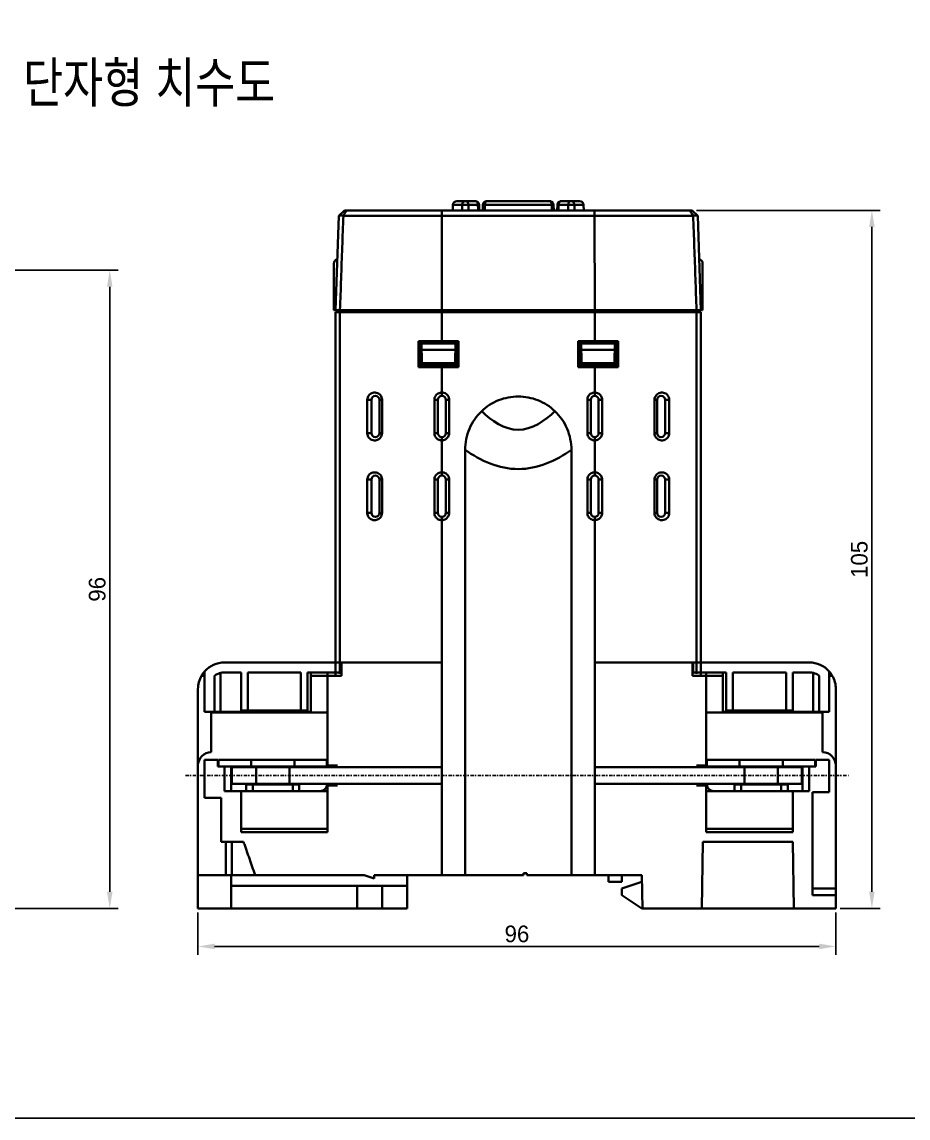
# Model space of a CAD drawing. Header units: millimetres. Extents: x 77 to 917, y 105 to 1108.
# Drawn here: x 614.9 to 748.2, y 428.2 to 593.1 of the extents above; entities that cross this region are included whole.
import ezdxf

# ---------------------------------------------------------------- set-up
doc = ezdxf.new("R2010")
doc.units = ezdxf.units.MM
doc.linetypes.add('CENTER', pattern=[2, 1.25, -0.25, 0.25, -0.25])
doc.linetypes.add('DASHDOT', pattern=[1, 0.5, -0.25, 0, -0.25])
for name, color, linetype in [('1', 1, 'CENTER'), ('3', 3, 'Continuous'), ('4', 133, 'Continuous'), ('55', 5, 'Continuous')]:
    doc.layers.add(name, color=color, linetype=linetype)
doc.styles.add('SS', font='batang.ttc', dxfattribs={"width": 0.8})
doc.styles.get("Standard").update_dxf_attribs({"font": 'BareunDotumPro1.ttf'})
doc.dimstyles.new('ISO-25', dxfattribs={"dimtxt": 2.5, "dimasz": 2.5, "dimexe": 1.25, "dimexo": 0.625, "dimtad": 1, "dimtxsty": 'Standard', "dimcen": 2.5, "dimadec": 0, "dimazin": 0, "dimtfac": 1, "dimtmove": 0, "dimatfit": 3, "dimfxl": 0, "dimarcsym": 0})

# ---------------------------------------------------------------- blocks, each defined once
blk = doc.blocks.new('*D12')
at = {"color": 0, "lineweight": -2}
for p, q in [((606.11, 555.72), (629.33, 555.72)), ((628.08, 462.22), (628.08, 553.22)), ((606.11, 459.72), (629.33, 459.72))]:
    blk.add_line(p, q, dxfattribs=at)
at = {"color": 0}
for points in [[(628.5, 553.22), (627.66, 553.22), (628.08, 555.72)], [(627.66, 462.22), (628.5, 462.22), (628.08, 459.72)]]:
    blk.add_solid(points, dxfattribs=at)
at = {"layer": 'Defpoints', "color": 0}
for p in [(605.48, 555.72), (628.08, 555.72), (605.48, 459.72)]:
    blk.add_point(p, dxfattribs=at)
at = {"color": 0, "insert": (626.2, 507.72), "char_height": 2.5, "attachment_point": 5, "rotation": 90}
blk.add_mtext('96', dxfattribs=at)
blk = doc.blocks.new('*D13')
at = {"color": 0, "lineweight": -2}
for p, q in [((641.36, 459.09), (641.36, 452.76)), ((737.36, 459.09), (737.36, 452.76)), ((643.86, 454.01), (734.86, 454.01))]:
    blk.add_line(p, q, dxfattribs=at)
at = {"color": 0}
for points in [[(643.86, 454.42), (643.86, 453.59), (641.36, 454.01)], [(734.86, 453.59), (734.86, 454.42), (737.36, 454.01)]]:
    blk.add_solid(points, dxfattribs=at)
at = {"layer": 'Defpoints', "color": 0}
for p in [(641.36, 459.72), (737.36, 459.72), (737.36, 454.01)]:
    blk.add_point(p, dxfattribs=at)
at = {"color": 0, "insert": (689.36, 455.88), "char_height": 2.5, "attachment_point": 5}
blk.add_mtext('96', dxfattribs=at)
blk = doc.blocks.new('*D14')
at = {"color": 0, "lineweight": -2}
for p, q in [((716.36, 564.72), (744.03, 564.72)), ((742.78, 462.22), (742.78, 562.22)), ((737.98, 459.72), (744.03, 459.72))]:
    blk.add_line(p, q, dxfattribs=at)
at = {"color": 0}
for points in [[(743.19, 562.22), (742.36, 562.22), (742.78, 564.72)], [(742.36, 462.22), (743.19, 462.22), (742.78, 459.72)]]:
    blk.add_solid(points, dxfattribs=at)
at = {"layer": 'Defpoints', "color": 0}
for p in [(715.73, 564.72), (742.78, 564.72), (737.36, 459.72)]:
    blk.add_point(p, dxfattribs=at)
at = {"color": 0, "insert": (740.9, 512.22), "char_height": 2.5, "attachment_point": 5, "rotation": 90}
blk.add_mtext('105', dxfattribs=at)

msp = doc.modelspace()

# ---------------------------------------------------------------- linework, layer by layer
at = {"color": 0, "linetype": 'ByBlock', "lineweight": 35}
for p, q in [((679.711, 564.717), (679.732, 565.532)), ((681.113, 565.532), (679.732, 565.532)), ((683.066, 566.117), (680.332, 566.117)), ((683.49, 565.532), (682.052, 565.532)), ((683.666, 565.536), (683.692, 564.717)), ((684.208, 564.717), (684.243, 565.542)), ((694.581, 565.532), (684.536, 565.532)), ((694.275, 566.117), (684.843, 566.117)), ((694.874, 565.542), (694.909, 564.717)), ((695.425, 564.717), (695.452, 565.536)), ((697.065, 565.532), (695.627, 565.532)), ((698.786, 566.117), (696.051, 566.117)), ((699.386, 565.532), (698.005, 565.532)), ((699.407, 564.717), (699.386, 565.532)), ((662.555, 563.917), (662.059, 549.717)), ((662.555, 563.917), (663.383, 564.717)), ((663.233, 563.924), (662.555, 563.924)), ((715.885, 563.917), (663.233, 563.917)), ((715.735, 564.717), (663.383, 564.717)), ((678.059, 549.717), (678.064, 563.917)), ((678.064, 564.717), (678.064, 563.917)), ((701.053, 564.717), (701.053, 563.917)), ((701.059, 549.717), (701.053, 563.917)), ((716.563, 563.917), (715.735, 564.717)), ((716.563, 563.924), (715.885, 563.924)), ((716.563, 563.917), (717.059, 549.717)), ((661.809, 549.717), (661.809, 556.717)), ((717.309, 549.717), (717.309, 556.717)), ((661.809, 549.717), (717.309, 549.717)), ((662.059, 549.417), (717.059, 549.417)), ((662.059, 494.717), (662.059, 549.417)), ((662.559, 549.717), (662.559, 549.417)), ((662.73, 494.985), (662.73, 549.417)), ((678.059, 549.417), (678.059, 545.067)), ((678.064, 549.717), (678.064, 549.417)), ((701.053, 549.717), (701.053, 549.417)), ((701.059, 549.417), (701.059, 544.767)), ((716.387, 494.985), (716.387, 549.417)), ((716.559, 549.717), (716.559, 549.417)), ((717.059, 494.717), (717.059, 549.417)), ((674.531, 545.067), (674.531, 541.117)), ((678.059, 545.067), (674.531, 545.067)), ((680.259, 544.767), (674.832, 544.767)), ((674.859, 544.767), (674.859, 541.417)), ((675.059, 541.717), (675.006, 544.77)), ((675.006, 544.717), (680.111, 544.717)), ((678.059, 545.067), (678.065, 544.767)), ((680.559, 545.067), (678.059, 545.067)), ((680.059, 541.717), (680.112, 544.769)), ((680.259, 544.767), (680.559, 545.067)), ((680.259, 541.417), (680.259, 544.767)), ((680.559, 541.117), (680.559, 545.067)), ((698.859, 544.767), (698.559, 545.067)), ((698.559, 545.067), (698.559, 541.117)), ((701.059, 545.067), (698.559, 545.067)), ((704.286, 544.767), (698.859, 544.767)), ((698.859, 544.767), (698.859, 541.417)), ((699.059, 541.717), (699.006, 544.769)), ((699.006, 544.717), (704.111, 544.717)), ((704.587, 545.067), (701.059, 545.067)), ((704.059, 541.717), (704.112, 544.77)), ((704.259, 541.417), (704.259, 544.767)), ((704.587, 541.117), (704.587, 545.067)), ((680.094, 543.717), (675.024, 543.717)), ((704.094, 543.717), (699.024, 543.717)), ((674.531, 541.117), (678.059, 541.117)), ((674.832, 541.417), (680.259, 541.417)), ((680.059, 541.717), (675.059, 541.717)), ((678.059, 536.817), (678.059, 541.417)), ((678.059, 541.117), (680.559, 541.117)), ((680.259, 541.417), (680.559, 541.117)), ((698.859, 541.417), (698.559, 541.117)), ((698.559, 541.117), (701.059, 541.117)), ((698.859, 541.417), (704.286, 541.417)), ((704.059, 541.717), (699.059, 541.717)), ((701.059, 541.117), (701.052, 541.417)), ((701.059, 541.117), (701.059, 537.317)), ((701.059, 541.117), (704.587, 541.117)), ((666.836, 536.217), (666.836, 531.217)), ((666.836, 536.217), (667.459, 536.217)), ((667.459, 536.217), (667.459, 531.217)), ((668.659, 531.217), (668.659, 536.217)), ((669.058, 536.217), (668.659, 536.217)), ((669.058, 531.217), (669.058, 536.217)), ((676.937, 536.217), (676.937, 531.217)), ((676.937, 536.217), (677.459, 536.217)), ((677.459, 536.217), (677.459, 531.217)), ((678.659, 531.217), (678.659, 536.217)), ((679.159, 536.217), (678.659, 536.217)), ((679.159, 531.217), (679.159, 536.217)), ((699.959, 536.217), (699.959, 531.217)), ((699.959, 536.217), (700.459, 536.217)), ((700.459, 536.217), (700.459, 531.217)), ((701.059, 537.316), (701.059, 536.816)), ((701.659, 531.217), (701.659, 536.217)), ((702.181, 536.217), (701.659, 536.217)), ((702.181, 531.217), (702.181, 536.217)), ((710.06, 536.217), (710.06, 531.217)), ((710.06, 536.217), (710.459, 536.217)), ((710.459, 536.217), (710.459, 531.217)), ((711.659, 531.217), (711.659, 536.217)), ((712.282, 536.217), (711.659, 536.217)), ((712.282, 531.217), (712.282, 536.217)), ((666.836, 531.217), (667.459, 531.217)), ((669.058, 531.217), (668.659, 531.217)), ((676.937, 531.217), (677.459, 531.217)), ((679.159, 531.217), (678.659, 531.217)), ((699.959, 531.217), (700.459, 531.217)), ((702.181, 531.217), (701.659, 531.217)), ((710.06, 531.217), (710.459, 531.217)), ((712.282, 531.217), (711.659, 531.217)), ((678.059, 530.117), (678.059, 530.617)), ((678.059, 530.117), (678.059, 524.817)), ((701.059, 530.617), (701.059, 525.317)), ((681.559, 528.717), (681.559, 464.717)), ((697.559, 464.717), (697.559, 528.717)), ((701.059, 525.316), (701.059, 524.816)), ((666.836, 524.217), (666.836, 519.217)), ((666.836, 524.217), (667.459, 524.217)), ((667.459, 524.217), (667.459, 519.217)), ((668.659, 519.217), (668.659, 524.217)), ((669.058, 524.217), (668.659, 524.217)), ((669.058, 519.217), (669.058, 524.217)), ((676.937, 524.217), (676.937, 519.217)), ((676.937, 524.217), (677.459, 524.217)), ((677.459, 524.217), (677.459, 519.217)), ((678.659, 519.217), (678.659, 524.217)), ((679.159, 524.217), (678.659, 524.217)), ((679.159, 519.217), (679.159, 524.217)), ((699.959, 524.217), (699.959, 519.217)), ((699.959, 524.217), (700.459, 524.217)), ((700.459, 524.217), (700.459, 519.217)), ((701.659, 519.217), (701.659, 524.217)), ((702.181, 524.217), (701.659, 524.217)), ((702.181, 519.217), (702.181, 524.217)), ((710.06, 524.217), (710.06, 519.217)), ((710.06, 524.217), (710.459, 524.217)), ((710.459, 524.217), (710.459, 519.217)), ((711.659, 519.217), (711.659, 524.217)), ((712.282, 524.217), (711.659, 524.217)), ((712.282, 519.217), (712.282, 524.217)), ((666.836, 519.217), (667.459, 519.217)), ((669.058, 519.217), (668.659, 519.217)), ((676.937, 519.217), (677.459, 519.217)), ((678.059, 518.117), (678.059, 518.617)), ((678.059, 518.117), (678.059, 464.717)), ((679.159, 519.217), (678.659, 519.217)), ((699.959, 519.217), (700.459, 519.217)), ((701.059, 518.617), (701.059, 464.717)), ((702.181, 519.217), (701.659, 519.217)), ((710.06, 519.217), (710.459, 519.217)), ((712.282, 519.217), (711.659, 519.217)), ((662.059, 496.717), (678.059, 496.717)), ((701.059, 496.717), (717.059, 496.717)), ((646.459, 478.467), (646.459, 480.967)), ((650.109, 480.967), (646.459, 480.967)), ((650.109, 478.467), (650.109, 480.967)), ((650.109, 480.967), (652.609, 480.967)), ((652.609, 480.967), (655.109, 480.967)), ((655.109, 480.967), (655.109, 478.467)), ((678.059, 480.967), (655.109, 480.967)), ((723.609, 480.967), (701.059, 480.967)), ((723.609, 478.467), (723.609, 480.967)), ((723.609, 480.967), (726.109, 480.967)), ((726.109, 480.967), (728.609, 480.967)), ((732.259, 480.967), (728.609, 480.967)), ((728.609, 480.967), (728.609, 478.467)), ((732.259, 478.467), (732.259, 480.967)), ((650.109, 478.467), (646.459, 478.467)), ((650.109, 478.467), (652.609, 478.467)), ((652.609, 478.467), (655.109, 478.467)), ((678.059, 478.467), (655.109, 478.467)), ((723.609, 478.467), (701.059, 478.467)), ((723.609, 478.467), (726.109, 478.467)), ((726.109, 478.467), (728.609, 478.467)), ((732.259, 478.467), (728.609, 478.467))]:
    msp.add_line(p, q, dxfattribs=at)
msp.add_lwpolyline([(77.374, 1009.23), (917.29, 1009.23), (917.29, 428.192), (77.374, 428.192)], close=True)
for centre, radius, start, end in [((680.332, 565.517), 0.6, 90, 178.5), ((698.786, 565.517), 0.6, 1.5, 90), ((662.509, 556.717), 0.7, 105.06861, 180), ((716.609, 556.717), 0.7, 0, 74.93139), ((668.059, 536.217), 0.6, 0, 180), ((678.059, 536.217), 0.6, 0, 180), ((701.059, 536.217), 0.6, 0, 180), ((711.059, 536.217), 0.6, 0, 180), ((668.059, 531.217), 0.6, 180, 0), ((678.059, 531.217), 0.6, 180, 0), ((701.059, 531.217), 0.6, 180, 0), ((711.059, 531.217), 0.6, 180, 0), ((668.059, 524.217), 0.6, 0, 180), ((678.059, 524.217), 0.6, 0, 180), ((701.059, 524.217), 0.6, 0, 180), ((711.059, 524.217), 0.6, 0, 180), ((668.059, 519.217), 0.6, 180, 0), ((678.059, 519.217), 0.6, 180, 0), ((701.059, 519.217), 0.6, 180, 0), ((711.059, 519.217), 0.6, 180, 0)]:
    msp.add_arc(centre, radius, start, end, dxfattribs=at)
for points in [[(681.113, 565.532), (681.111, 565.26), (681.11, 564.989), (681.109, 564.717)], [(682.052, 565.532), (682.051, 565.26), (682.049, 564.989), (682.048, 564.717)], [(683.49, 565.532), (683.499, 565.26), (683.508, 564.989), (683.516, 564.717)], [(684.536, 565.532), (684.524, 565.26), (684.512, 564.989), (684.5, 564.717)], [(694.581, 565.532), (694.593, 565.26), (694.605, 564.989), (694.617, 564.717)], [(694.849, 565.692), (694.84, 565.719), (694.83, 565.746), (694.818, 565.772)], [(695.476, 565.687), (695.484, 565.715), (695.494, 565.742), (695.506, 565.768)], [(695.538, 565.828), (695.553, 565.853), (695.571, 565.877), (695.589, 565.899)], [(695.627, 565.532), (695.618, 565.26), (695.61, 564.989), (695.601, 564.717)], [(697.065, 565.532), (697.067, 565.26), (697.068, 564.989), (697.07, 564.717)], [(698.005, 565.532), (698.006, 565.26), (698.007, 564.989), (698.008, 564.717)], [(684.056, 534.523), (683.275, 533.783), (682.002, 531.966), (681.559, 529.792), (681.559, 528.717)], [(684.056, 534.523), (685.497, 533.053), (689.559, 530.381), (693.62, 533.053), (695.062, 534.523)], [(697.559, 528.717), (697.559, 529.792), (697.116, 531.966), (695.843, 533.783), (695.062, 534.523)], [(681.559, 528.717), (683.854, 527.048), (689.559, 524.57), (695.264, 527.048), (697.559, 528.717)]]:
    msp.add_open_spline(points, degree=3, dxfattribs=at)
for points, knots in [([(681.628, 566.117), (681.583, 566.117), (681.49, 566.102), (681.363, 566.039), (681.255, 565.941), (681.175, 565.816), (681.126, 565.677), (681.114, 565.58), (681.113, 565.532)], [0, 0, 0, 0, 0.1362438, 0.27555215, 0.4202648, 0.56889873, 0.71616644, 0.85939692, 0.85939692, 0.85939692, 0.85939692]), ([(682.052, 565.532), (682.011, 565.534), (681.922, 565.537), (681.782, 565.541), (681.631, 565.542), (681.481, 565.542), (681.34, 565.541), (681.218, 565.538), (681.145, 565.534), (681.113, 565.532)], [0, 0, 0, 0, 0.1233847, 0.26687139, 0.42090585, 0.57515141, 0.71928332, 0.84362951, 0.93994839, 0.93994839, 0.93994839, 0.93994839]), ([(681.628, 566.117), (681.666, 566.117), (681.744, 566.101), (681.849, 566.037), (681.937, 565.938), (682.002, 565.814), (682.042, 565.676), (682.051, 565.58), (682.052, 565.532)], [0, 0, 0, 0, 0.11270935, 0.23244214, 0.36365291, 0.50497, 0.64955074, 0.79241549, 0.79241549, 0.79241549, 0.79241549]), ([(683.066, 566.117), (683.103, 566.117), (683.179, 566.102), (683.282, 566.041), (683.369, 565.946), (683.436, 565.824), (683.479, 565.683), (683.49, 565.583), (683.49, 565.532)], [0, 0, 0, 0, 0.10995731, 0.22654428, 0.35372959, 0.4924069, 0.64012642, 0.79246253, 0.79246253, 0.79246253, 0.79246253]), ([(683.666, 565.536), (683.664, 565.587), (683.648, 565.689), (683.585, 565.831), (683.488, 565.952), (683.364, 566.045), (683.22, 566.103), (683.118, 566.117), (683.066, 566.117)], [0, 0, 0, 0, 0.15361297, 0.30706427, 0.46046824, 0.61376785, 0.76720807, 0.92080542, 0.92080542, 0.92080542, 0.92080542]), ([(683.666, 565.536), (683.672, 565.541), (683.614, 565.529), (683.581, 565.538), (683.521, 565.533), (683.49, 565.532)], [0, 0, 0, 0, 0.02390993, 0.08355492, 0.17546587, 0.17546587, 0.17546587, 0.17546587]), ([(684.243, 565.542), (684.245, 565.593), (684.263, 565.694), (684.326, 565.835), (684.423, 565.954), (684.547, 566.046), (684.69, 566.104), (684.792, 566.117), (684.843, 566.117)], [0, 0, 0, 0, 0.15252289, 0.30494672, 0.45734734, 0.60968183, 0.76210249, 0.91461845, 0.91461845, 0.91461845, 0.91461845]), ([(684.536, 565.532), (684.495, 565.534), (684.424, 565.535), (684.331, 565.543), (684.278, 565.536), (684.248, 565.546), (684.243, 565.542)], [0, 0, 0, 0, 0.1221673, 0.21549198, 0.27375938, 0.2930552, 0.2930552, 0.2930552, 0.2930552]), ([(684.843, 566.117), (684.815, 566.117), (684.755, 566.099), (684.68, 566.033), (684.618, 565.934), (684.572, 565.812), (684.544, 565.675), (684.537, 565.58), (684.536, 565.532)], [0, 0, 0, 0, 0.08272981, 0.17898447, 0.29513429, 0.42873459, 0.57057774, 0.71307655, 0.71307655, 0.71307655, 0.71307655]), ([(694.275, 566.117), (694.302, 566.117), (694.363, 566.099), (694.438, 566.033), (694.5, 565.934), (694.546, 565.812), (694.574, 565.675), (694.581, 565.58), (694.581, 565.532)], [0, 0, 0, 0, 0.08272935, 0.17898362, 0.29513335, 0.42873384, 0.57057733, 0.71307656, 0.71307656, 0.71307656, 0.71307656]), ([(694.874, 565.542), (694.872, 565.593), (694.855, 565.694), (694.791, 565.835), (694.695, 565.954), (694.571, 566.046), (694.428, 566.104), (694.326, 566.117), (694.275, 566.117)], [0, 0, 0, 0, 0.15252293, 0.30494675, 0.45734737, 0.60968184, 0.7621025, 0.91461845, 0.91461845, 0.91461845, 0.91461845]), ([(694.874, 565.542), (694.869, 565.546), (694.84, 565.536), (694.786, 565.543), (694.693, 565.535), (694.622, 565.534), (694.581, 565.532)], [0, 0, 0, 0, 0.01929018, 0.07755288, 0.17086862, 0.29305515, 0.29305515, 0.29305515, 0.29305515]), ([(695.627, 565.532), (695.597, 565.533), (695.536, 565.538), (695.504, 565.529), (695.446, 565.541), (695.452, 565.536)], [0, 0, 0, 0, 0.09189576, 0.15154966, 0.17546559, 0.17546559, 0.17546559, 0.17546559]), ([(695.452, 565.536), (695.453, 565.587), (695.47, 565.689), (695.533, 565.831), (695.629, 565.952), (695.754, 566.045), (695.897, 566.103), (696, 566.117), (696.051, 566.117)], [0, 0, 0, 0, 0.15361284, 0.30706417, 0.46046817, 0.6137678, 0.76720805, 0.92080542, 0.92080542, 0.92080542, 0.92080542]), ([(696.051, 566.117), (696.015, 566.117), (695.939, 566.102), (695.835, 566.041), (695.748, 565.946), (695.682, 565.824), (695.639, 565.683), (695.628, 565.583), (695.627, 565.532)], [0, 0, 0, 0, 0.10995726, 0.22654436, 0.35372959, 0.49240683, 0.64012653, 0.79246253, 0.79246253, 0.79246253, 0.79246253]), ([(697.489, 566.117), (697.452, 566.117), (697.374, 566.101), (697.269, 566.037), (697.181, 565.938), (697.116, 565.814), (697.076, 565.676), (697.066, 565.58), (697.065, 565.532)], [0, 0, 0, 0, 0.11270879, 0.23244124, 0.36365203, 0.50496935, 0.64955037, 0.7924155, 0.7924155, 0.7924155, 0.7924155]), ([(698.005, 565.532), (697.973, 565.534), (697.899, 565.538), (697.778, 565.541), (697.637, 565.542), (697.486, 565.542), (697.336, 565.541), (697.195, 565.537), (697.106, 565.534), (697.065, 565.532)], [0, 0, 0, 0, 0.09629911, 0.22064673, 0.36477543, 0.51902036, 0.67305686, 0.81654017, 0.93994838, 0.93994838, 0.93994838, 0.93994838]), ([(697.489, 566.117), (697.535, 566.117), (697.627, 566.102), (697.755, 566.039), (697.862, 565.941), (697.943, 565.816), (697.992, 565.677), (698.004, 565.58), (698.005, 565.532)], [0, 0, 0, 0, 0.13624454, 0.27555328, 0.42026591, 0.56889954, 0.71616687, 0.85939691, 0.85939691, 0.85939691, 0.85939691]), ([(663.233, 563.917), (663.177, 562.337), (663.065, 559.18), (662.897, 554.446), (662.786, 551.292), (662.73, 549.717)], [0, 0, 0, 0, 4.7419163, 9.4795852, 14.2093843, 14.2093843, 14.2093843, 14.2093843]), ([(663.233, 563.917), (663.289, 564.003), (663.394, 564.184), (663.573, 564.446), (663.69, 564.626), (663.75, 564.717)], [0, 0, 0, 0, 0.30801006, 0.62672901, 0.95240283, 0.95240283, 0.95240283, 0.95240283]), ([(715.885, 563.917), (715.828, 564.003), (715.724, 564.184), (715.544, 564.446), (715.427, 564.626), (715.368, 564.717)], [0, 0, 0, 0, 0.30801502, 0.62673392, 0.95240282, 0.95240282, 0.95240282, 0.95240282]), ([(715.885, 563.917), (715.941, 562.337), (716.053, 559.18), (716.22, 554.446), (716.332, 551.292), (716.388, 549.717)], [0, 0, 0, 0, 4.7419161, 9.479585, 14.2093843, 14.2093843, 14.2093843, 14.2093843]), ([(674.832, 544.767), (674.799, 544.8), (674.732, 544.866), (674.632, 544.966), (674.565, 545.033), (674.531, 545.067)], [0, 0, 0, 0, 0.1411922, 0.28284437, 0.4249228, 0.4249228, 0.4249228, 0.4249228]), ([(704.286, 544.767), (704.319, 544.8), (704.386, 544.866), (704.486, 544.966), (704.553, 545.033), (704.587, 545.067)], [0, 0, 0, 0, 0.14119249, 0.28284495, 0.42492348, 0.42492348, 0.42492348, 0.42492348]), ([(674.832, 541.417), (674.799, 541.383), (674.732, 541.317), (674.632, 541.217), (674.565, 541.15), (674.531, 541.117)], [0, 0, 0, 0, 0.1411922, 0.28284437, 0.4249228, 0.4249228, 0.4249228, 0.4249228]), ([(704.286, 541.417), (704.319, 541.383), (704.386, 541.317), (704.486, 541.217), (704.553, 541.15), (704.587, 541.117)], [0, 0, 0, 0, 0.14119249, 0.28284495, 0.42492348, 0.42492348, 0.42492348, 0.42492348]), ([(669.058, 536.217), (669.058, 536.291), (669.038, 536.484), (668.923, 536.783), (668.687, 537.064), (668.374, 537.253), (668.022, 537.333), (667.662, 537.3), (667.327, 537.153), (667.054, 536.905), (666.88, 536.587), (666.837, 536.345), (666.836, 536.224), (666.836, 536.217)], [0, 0, 0, 0, 0.2221324, 0.5783093, 0.9430485, 1.3031694, 1.6558879, 2.0089427, 2.3693972, 2.7348392, 3.093664, 3.4376325, 3.4587044, 3.4587044, 3.4587044, 3.4587044]), ([(678.059, 537.317), (677.968, 537.317), (677.779, 537.296), (677.506, 537.193), (677.262, 537.013), (677.076, 536.778), (676.962, 536.506), (676.938, 536.314), (676.937, 536.217)], [0, 0, 0, 0, 0.2726555, 0.5629083, 0.8670848, 1.1698951, 1.4503594, 1.7425563, 1.7425563, 1.7425563, 1.7425563]), ([(679.159, 536.217), (679.159, 536.33), (679.122, 536.564), (678.959, 536.883), (678.699, 537.134), (678.387, 537.285), (678.165, 537.317), (678.059, 537.317)], [0, 0, 0, 0, 0.3394546, 0.6970018, 1.0580584, 1.40182, 1.72069, 1.72069, 1.72069, 1.72069]), ([(689.559, 536.717), (688.553, 536.717), (686.524, 536.33), (684.785, 535.215), (684.056, 534.523)], [0, 0, 0, 0, 3.0161978, 6.0323957, 6.0323957, 6.0323957, 6.0323957]), ([(695.062, 534.523), (694.332, 535.215), (692.594, 536.33), (690.564, 536.717), (689.559, 536.717)], [0, 0, 0, 0, 3.0161978, 6.0323957, 6.0323957, 6.0323957, 6.0323957]), ([(701.059, 537.317), (700.97, 537.317), (700.784, 537.294), (700.516, 537.189), (700.278, 537.009), (700.095, 536.775), (699.985, 536.504), (699.959, 536.313), (699.959, 536.217)], [0, 0, 0, 0, 0.2677824, 0.5535008, 0.8538571, 1.1538191, 1.4325805, 1.7229137, 1.7229137, 1.7229137, 1.7229137]), ([(702.181, 536.217), (702.181, 536.311), (702.155, 536.505), (702.04, 536.781), (701.849, 537.021), (701.603, 537.196), (701.334, 537.298), (701.149, 537.318), (701.059, 537.317)], [0, 0, 0, 0, 0.2825949, 0.5802685, 0.8871319, 1.1892516, 1.4733925, 1.7425521, 1.7425521, 1.7425521, 1.7425521]), ([(712.282, 536.217), (712.282, 536.292), (712.262, 536.486), (712.145, 536.785), (711.909, 537.066), (711.595, 537.254), (711.243, 537.333), (710.883, 537.299), (710.547, 537.151), (710.276, 536.902), (710.103, 536.584), (710.061, 536.343), (710.06, 536.223), (710.06, 536.217)], [0, 0, 0, 0, 0.2251407, 0.5816542, 0.9460881, 1.3059673, 1.6587, 2.0119067, 2.3730002, 2.7392613, 3.0978757, 3.4403777, 3.45869, 3.45869, 3.45869, 3.45869]), ([(666.836, 531.217), (666.835, 531.142), (666.856, 530.947), (666.972, 530.648), (667.209, 530.368), (667.522, 530.179), (667.875, 530.1), (668.235, 530.134), (668.57, 530.282), (668.842, 530.531), (669.014, 530.85), (669.057, 531.09), (669.058, 531.211), (669.058, 531.217)], [0, 0, 0, 0, 0.2251407, 0.5816542, 0.9460881, 1.3059673, 1.6587, 2.0119067, 2.3730002, 2.7392613, 3.0978757, 3.4403777, 3.45869, 3.45869, 3.45869, 3.45869]), ([(676.937, 531.217), (676.937, 531.122), (676.962, 530.928), (677.078, 530.652), (677.269, 530.412), (677.515, 530.237), (677.784, 530.136), (677.969, 530.116), (678.059, 530.117)], [0, 0, 0, 0, 0.2829679, 0.5808845, 0.8878608, 1.1902012, 1.4736991, 1.7425545, 1.7425545, 1.7425545, 1.7425545]), ([(678.059, 530.117), (678.148, 530.117), (678.334, 530.139), (678.602, 530.245), (678.84, 530.425), (679.023, 530.659), (679.133, 530.93), (679.159, 531.12), (679.159, 531.217)], [0, 0, 0, 0, 0.2682515, 0.5544854, 0.8547426, 1.1540319, 1.4327726, 1.7229039, 1.7229039, 1.7229039, 1.7229039]), ([(699.959, 531.217), (699.959, 531.123), (699.984, 530.929), (700.097, 530.655), (700.284, 530.416), (700.525, 530.241), (700.789, 530.138), (700.971, 530.117), (701.059, 530.117)], [0, 0, 0, 0, 0.2815, 0.5773614, 0.8813421, 1.1797974, 1.4587865, 1.7229143, 1.7229143, 1.7229143, 1.7229143]), ([(701.059, 530.117), (701.15, 530.116), (701.339, 530.137), (701.612, 530.241), (701.856, 530.421), (702.042, 530.655), (702.155, 530.928), (702.179, 531.119), (702.181, 531.217)], [0, 0, 0, 0, 0.2731157, 0.5638772, 0.8679502, 1.1700932, 1.4505533, 1.7425462, 1.7425462, 1.7425462, 1.7425462]), ([(710.06, 531.217), (710.059, 531.143), (710.08, 530.949), (710.195, 530.651), (710.431, 530.37), (710.744, 530.18), (711.096, 530.1), (711.456, 530.133), (711.791, 530.28), (712.063, 530.528), (712.237, 530.846), (712.281, 531.088), (712.282, 531.21), (712.282, 531.217)], [0, 0, 0, 0, 0.2221324, 0.5783093, 0.9430485, 1.3031694, 1.6558879, 2.0089427, 2.3693972, 2.7348392, 3.093664, 3.4376325, 3.4587044, 3.4587044, 3.4587044, 3.4587044]), ([(669.058, 524.217), (669.058, 524.291), (669.038, 524.484), (668.923, 524.783), (668.687, 525.064), (668.374, 525.253), (668.022, 525.333), (667.662, 525.3), (667.327, 525.153), (667.054, 524.905), (666.88, 524.587), (666.837, 524.345), (666.836, 524.224), (666.836, 524.217)], [0, 0, 0, 0, 0.2221324, 0.5783093, 0.9430485, 1.3031694, 1.6558879, 2.0089427, 2.3693972, 2.7348392, 3.093664, 3.4376325, 3.4587044, 3.4587044, 3.4587044, 3.4587044]), ([(678.059, 525.317), (677.968, 525.317), (677.779, 525.296), (677.506, 525.193), (677.262, 525.013), (677.076, 524.778), (676.962, 524.506), (676.938, 524.314), (676.937, 524.217)], [0, 0, 0, 0, 0.2726555, 0.5629083, 0.8670848, 1.1698951, 1.4503594, 1.7425563, 1.7425563, 1.7425563, 1.7425563]), ([(679.159, 524.217), (679.159, 524.33), (679.122, 524.564), (678.959, 524.883), (678.699, 525.134), (678.387, 525.285), (678.165, 525.317), (678.059, 525.317)], [0, 0, 0, 0, 0.3394546, 0.6970018, 1.0580584, 1.40182, 1.72069, 1.72069, 1.72069, 1.72069]), ([(701.059, 525.317), (700.97, 525.317), (700.784, 525.294), (700.516, 525.189), (700.278, 525.009), (700.095, 524.775), (699.985, 524.504), (699.959, 524.313), (699.959, 524.217)], [0, 0, 0, 0, 0.2677824, 0.5535008, 0.8538571, 1.1538191, 1.4325805, 1.7229137, 1.7229137, 1.7229137, 1.7229137]), ([(702.181, 524.217), (702.181, 524.311), (702.155, 524.505), (702.04, 524.781), (701.849, 525.021), (701.603, 525.196), (701.334, 525.298), (701.149, 525.318), (701.059, 525.317)], [0, 0, 0, 0, 0.2825949, 0.5802685, 0.8871319, 1.1892516, 1.4733925, 1.7425521, 1.7425521, 1.7425521, 1.7425521]), ([(712.282, 524.217), (712.282, 524.292), (712.262, 524.486), (712.145, 524.785), (711.909, 525.066), (711.595, 525.254), (711.243, 525.333), (710.883, 525.299), (710.547, 525.151), (710.276, 524.902), (710.103, 524.584), (710.061, 524.343), (710.06, 524.223), (710.06, 524.217)], [0, 0, 0, 0, 0.2251407, 0.5816542, 0.9460881, 1.3059673, 1.6587, 2.0119067, 2.3730002, 2.7392613, 3.0978757, 3.4403777, 3.45869, 3.45869, 3.45869, 3.45869]), ([(666.836, 519.217), (666.835, 519.142), (666.856, 518.947), (666.972, 518.648), (667.209, 518.368), (667.522, 518.179), (667.875, 518.1), (668.235, 518.134), (668.57, 518.282), (668.842, 518.531), (669.014, 518.85), (669.057, 519.09), (669.058, 519.211), (669.058, 519.217)], [0, 0, 0, 0, 0.2251407, 0.5816542, 0.9460881, 1.3059673, 1.6587, 2.0119067, 2.3730002, 2.7392613, 3.0978757, 3.4403777, 3.45869, 3.45869, 3.45869, 3.45869]), ([(676.937, 519.217), (676.937, 519.122), (676.962, 518.928), (677.078, 518.652), (677.269, 518.412), (677.515, 518.237), (677.784, 518.136), (677.969, 518.116), (678.059, 518.117)], [0, 0, 0, 0, 0.2829679, 0.5808845, 0.8878608, 1.1902012, 1.4736991, 1.7425545, 1.7425545, 1.7425545, 1.7425545]), ([(678.059, 518.117), (678.148, 518.117), (678.334, 518.139), (678.602, 518.245), (678.84, 518.425), (679.023, 518.659), (679.133, 518.93), (679.159, 519.12), (679.159, 519.217)], [0, 0, 0, 0, 0.2682515, 0.5544854, 0.8547426, 1.1540319, 1.4327726, 1.7229039, 1.7229039, 1.7229039, 1.7229039]), ([(699.959, 519.217), (699.959, 519.123), (699.984, 518.929), (700.097, 518.655), (700.284, 518.416), (700.525, 518.241), (700.789, 518.138), (700.971, 518.117), (701.059, 518.117)], [0, 0, 0, 0, 0.2815, 0.5773614, 0.8813421, 1.1797974, 1.4587865, 1.7229143, 1.7229143, 1.7229143, 1.7229143]), ([(701.059, 518.117), (701.15, 518.116), (701.339, 518.137), (701.612, 518.241), (701.856, 518.421), (702.042, 518.655), (702.155, 518.928), (702.179, 519.119), (702.181, 519.217)], [0, 0, 0, 0, 0.2731157, 0.5638772, 0.8679502, 1.1700932, 1.4505533, 1.7425462, 1.7425462, 1.7425462, 1.7425462]), ([(710.06, 519.217), (710.059, 519.143), (710.08, 518.949), (710.195, 518.651), (710.431, 518.37), (710.744, 518.18), (711.096, 518.1), (711.456, 518.133), (711.791, 518.28), (712.063, 518.528), (712.237, 518.846), (712.281, 519.088), (712.282, 519.21), (712.282, 519.217)], [0, 0, 0, 0, 0.2221324, 0.5783093, 0.9430485, 1.3031694, 1.6558879, 2.0089427, 2.3693972, 2.7348392, 3.093664, 3.4376325, 3.4587044, 3.4587044, 3.4587044, 3.4587044])]:
    msp.add_open_spline(points, degree=3, knots=knots, dxfattribs=at)
at = {"layer": '1', "color": 0, "linetype": 'ByBlock', "lineweight": 35}
for p, q in [((643.85, 494.71), (643.859, 494.717)), ((734.859, 494.717), (734.868, 494.71)), ((644.459, 481.067), (644.459, 482.067)), ((644.459, 482.067), (649.359, 482.067)), ((649.359, 481.067), (649.359, 482.067)), ((655.859, 482.067), (655.859, 481.067)), ((655.859, 482.067), (660.759, 482.067)), ((660.759, 482.067), (660.759, 481.067)), ((717.959, 481.067), (717.959, 482.067)), ((717.959, 482.067), (722.859, 482.067)), ((722.859, 481.067), (722.859, 482.067)), ((729.359, 482.067), (729.359, 481.067)), ((729.359, 482.067), (734.259, 482.067)), ((734.259, 482.067), (734.259, 481.067)), ((644.459, 481.067), (649.359, 481.067)), ((655.859, 481.067), (660.759, 481.067)), ((660.759, 480.967), (660.759, 481.067)), ((717.959, 481.067), (722.859, 481.067)), ((717.959, 480.967), (717.959, 481.067)), ((729.359, 481.067), (734.259, 481.067)), ((648.609, 478.367), (648.609, 477.367)), ((649.609, 478.367), (648.609, 478.367)), ((649.609, 477.367), (649.609, 478.367)), ((655.609, 478.367), (649.609, 478.367)), ((655.609, 478.367), (655.609, 477.367)), ((656.609, 478.367), (655.609, 478.367)), ((656.609, 477.367), (656.609, 478.367)), ((660.759, 478.367), (660.759, 478.467)), ((717.959, 478.367), (717.959, 478.467)), ((722.109, 478.367), (722.109, 477.367)), ((723.109, 478.367), (722.109, 478.367)), ((723.109, 477.367), (723.109, 478.367)), ((729.109, 478.367), (723.109, 478.367)), ((729.109, 478.367), (729.109, 477.367)), ((730.109, 478.367), (729.109, 478.367)), ((730.109, 477.367), (730.109, 478.367)), ((649.173, 477.367), (649.609, 477.367)), ((655.609, 477.367), (649.609, 477.367)), ((655.609, 477.367), (656.045, 477.367)), ((722.673, 477.367), (723.109, 477.367)), ((729.109, 477.367), (723.109, 477.367)), ((729.109, 477.367), (729.545, 477.367))]:
    msp.add_line(p, q, dxfattribs=at)
at = {"layer": '1', "color": 1, "linetype": 'DASHDOT'}
msp.add_line((639.459, 479.717), (739.259, 479.717), dxfattribs=at)
at = {"layer": '1', "color": 0, "linetype": 'ByBlock', "lineweight": 35}
for centre, start, end in [((659.759, 478.367), 270, 0), ((718.959, 478.367), 180, 270)]:
    msp.add_arc(centre, 1, start, end, dxfattribs=at)
for points, knots in [([(649.352, 482.067), (649.356, 482.067), (649.361, 482.067), (649.365, 482.067), (649.37, 482.067), (649.43, 482.067), (649.554, 482.067), (649.678, 482.067), (649.863, 482.067), (650.093, 482.067), (650.323, 482.067), (650.605, 482.067), (650.916, 482.067), (651.226, 482.067), (651.574, 482.067), (651.93, 482.067), (652.152, 482.067), (652.381, 482.067), (652.609, 482.067)], [0, 0, 0, 0, 0.0065665, 0.0065665, 0.0065665, 0.2215752, 0.2215752, 0.2215752, 0.4365838, 0.4365838, 0.4365838, 0.6515924, 0.6515924, 0.6515924, 0.8666011, 0.8666011, 0.8666011, 1, 1, 1, 1]), ([(652.609, 482.067), (652.973, 482.067), (653.341, 482.067), (653.685, 482.067), (654.028, 482.067), (654.355, 482.067), (654.639, 482.067), (654.923, 482.067), (655.172, 482.067), (655.365, 482.067), (655.557, 482.067), (655.7, 482.067), (655.78, 482.067), (655.832, 482.067), (655.856, 482.067), (655.861, 482.067)], [0, 0, 0, 0, 0.214804, 0.214804, 0.214804, 0.429608, 0.429608, 0.429608, 0.6444119, 0.6444119, 0.6444119, 0.8592159, 0.8592159, 0.8592159, 1, 1, 1, 1]), ([(722.852, 482.067), (722.856, 482.067), (722.861, 482.067), (722.865, 482.067), (722.87, 482.067), (722.93, 482.067), (723.054, 482.067), (723.178, 482.067), (723.363, 482.067), (723.593, 482.067), (723.823, 482.067), (724.105, 482.067), (724.416, 482.067), (724.726, 482.067), (725.074, 482.067), (725.43, 482.067), (725.652, 482.067), (725.881, 482.067), (726.109, 482.067)], [0, 0, 0, 0, 0.0065665, 0.0065665, 0.0065665, 0.2215752, 0.2215752, 0.2215752, 0.4365838, 0.4365838, 0.4365838, 0.6515924, 0.6515924, 0.6515924, 0.8666011, 0.8666011, 0.8666011, 1, 1, 1, 1]), ([(726.109, 482.067), (726.473, 482.067), (726.841, 482.067), (727.185, 482.067), (727.528, 482.067), (727.855, 482.067), (728.139, 482.067), (728.423, 482.067), (728.672, 482.067), (728.865, 482.067), (729.057, 482.067), (729.2, 482.067), (729.28, 482.067), (729.332, 482.067), (729.356, 482.067), (729.361, 482.067)], [0, 0, 0, 0, 0.214804, 0.214804, 0.214804, 0.429608, 0.429608, 0.429608, 0.6444119, 0.6444119, 0.6444119, 0.8592159, 0.8592159, 0.8592159, 1, 1, 1, 1]), ([(649.352, 481.067), (649.356, 481.067), (649.361, 481.067), (649.365, 481.067), (649.37, 481.067), (649.43, 481.067), (649.554, 481.067), (649.678, 481.067), (649.863, 481.067), (650.093, 481.067), (650.323, 481.067), (650.605, 481.067), (650.916, 481.067), (651.226, 481.067), (651.574, 481.067), (651.93, 481.067), (652.152, 481.067), (652.381, 481.067), (652.609, 481.067)], [0, 0, 0, 0, 0.0065665, 0.0065665, 0.0065665, 0.2215752, 0.2215752, 0.2215752, 0.4365838, 0.4365838, 0.4365838, 0.6515924, 0.6515924, 0.6515924, 0.8666011, 0.8666011, 0.8666011, 1, 1, 1, 1]), ([(652.609, 481.067), (652.973, 481.067), (653.341, 481.067), (653.685, 481.067), (654.028, 481.067), (654.355, 481.067), (654.639, 481.067), (654.923, 481.067), (655.172, 481.067), (655.365, 481.067), (655.557, 481.067), (655.7, 481.067), (655.78, 481.067), (655.832, 481.067), (655.856, 481.067), (655.861, 481.067)], [0, 0, 0, 0, 0.214804, 0.214804, 0.214804, 0.429608, 0.429608, 0.429608, 0.6444119, 0.6444119, 0.6444119, 0.8592159, 0.8592159, 0.8592159, 1, 1, 1, 1]), ([(722.852, 481.067), (722.856, 481.067), (722.861, 481.067), (722.865, 481.067), (722.87, 481.067), (722.93, 481.067), (723.054, 481.067), (723.178, 481.067), (723.363, 481.067), (723.593, 481.067), (723.823, 481.067), (724.105, 481.067), (724.416, 481.067), (724.726, 481.067), (725.074, 481.067), (725.43, 481.067), (725.652, 481.067), (725.881, 481.067), (726.109, 481.067)], [0, 0, 0, 0, 0.0065665, 0.0065665, 0.0065665, 0.2215752, 0.2215752, 0.2215752, 0.4365838, 0.4365838, 0.4365838, 0.6515924, 0.6515924, 0.6515924, 0.8666011, 0.8666011, 0.8666011, 1, 1, 1, 1]), ([(726.109, 481.067), (726.473, 481.067), (726.841, 481.067), (727.185, 481.067), (727.528, 481.067), (727.855, 481.067), (728.139, 481.067), (728.423, 481.067), (728.672, 481.067), (728.865, 481.067), (729.057, 481.067), (729.2, 481.067), (729.28, 481.067), (729.332, 481.067), (729.356, 481.067), (729.361, 481.067)], [0, 0, 0, 0, 0.214804, 0.214804, 0.214804, 0.429608, 0.429608, 0.429608, 0.6444119, 0.6444119, 0.6444119, 0.8592159, 0.8592159, 0.8592159, 1, 1, 1, 1])]:
    msp.add_open_spline(points, degree=3, knots=knots, dxfattribs=at)
at = {"layer": '3', "color": 0, "linetype": 'ByBlock', "lineweight": 35}
for p, q in [((662.859, 496.717), (645.359, 496.717)), ((662.859, 495.217), (662.859, 496.717)), ((715.859, 496.717), (715.859, 495.217)), ((733.359, 496.717), (715.859, 496.717)), ((642.359, 495.362), (642.359, 495.37)), ((642.359, 495.362), (642.359, 489.317)), ((643.859, 494.717), (643.859, 489.317)), ((645.359, 495.217), (647.859, 495.217)), ((647.859, 495.217), (647.859, 489.517)), ((648.859, 495.217), (656.859, 495.217)), ((648.859, 495.217), (648.859, 489.517)), ((656.859, 489.517), (656.859, 495.217)), ((657.859, 489.517), (657.859, 495.217)), ((657.859, 495.217), (662.859, 495.217)), ((715.859, 495.217), (720.859, 495.217)), ((720.859, 495.217), (720.859, 489.517)), ((721.859, 495.217), (729.859, 495.217)), ((721.859, 495.217), (721.859, 489.517)), ((729.859, 489.517), (729.859, 495.217)), ((730.859, 495.217), (733.359, 495.217)), ((730.859, 489.517), (730.859, 495.217)), ((734.859, 489.317), (734.859, 494.717)), ((736.359, 495.369), (736.359, 495.362)), ((736.359, 489.317), (736.359, 495.362)), ((643.859, 489.317), (642.359, 489.317)), ((644.76, 489.317), (643.859, 489.317)), ((645.959, 489.317), (645.959, 489.217)), ((647.759, 489.317), (647.759, 489.217)), ((647.859, 489.517), (648.859, 489.517)), ((648.759, 489.317), (648.759, 489.217)), ((648.859, 489.517), (652.859, 489.517)), ((652.859, 489.517), (656.859, 489.517)), ((655.959, 489.317), (655.959, 489.217)), ((656.859, 489.517), (657.859, 489.517)), ((720.859, 489.517), (721.859, 489.517)), ((729.859, 489.517), (721.859, 489.517)), ((722.759, 489.317), (722.759, 489.217)), ((729.859, 489.517), (730.859, 489.517)), ((729.959, 489.317), (729.959, 489.217)), ((730.959, 489.317), (730.959, 489.217)), ((732.759, 489.317), (732.759, 489.217)), ((733.958, 489.317), (734.859, 489.317)), ((736.359, 489.317), (734.859, 489.317))]:
    msp.add_line(p, q, dxfattribs=at)
for centre, start, end in [((645.359, 492.717), 90, 138.59038), ((733.359, 492.717), 41.40962, 90)]:
    msp.add_arc(centre, 4, start, end, dxfattribs=at)
for points, knots in [([(643.85, 494.71), (644.017, 494.837), (644.202, 494.943), (644.396, 495.024), (644.654, 495.132), (644.935, 495.196), (645.214, 495.212), (645.262, 495.215), (645.311, 495.217), (645.359, 495.217)], [0, 0, 0, 0, 0.3893039, 0.3893039, 0.3893039, 0.9112795, 0.9112795, 0.9112795, 1, 1, 1, 1]), ([(644.76, 495.144), (644.76, 494.741), (644.76, 494.339), (644.76, 493.936), (644.76, 492.397), (644.76, 490.857), (644.76, 489.317)], [0, 0, 0, 0, 0.2072273, 0.2072273, 0.2072273, 1, 1, 1, 1]), ([(733.359, 495.217), (733.569, 495.217), (733.78, 495.19), (733.984, 495.137), (734.255, 495.067), (734.517, 494.95), (734.75, 494.794), (734.79, 494.767), (734.829, 494.739), (734.868, 494.71)], [0, 0, 0, 0, 0.3893039, 0.3893039, 0.3893039, 0.9112795, 0.9112795, 0.9112795, 1, 1, 1, 1]), ([(733.958, 495.144), (733.958, 494.741), (733.958, 494.339), (733.958, 493.936), (733.958, 492.397), (733.958, 490.857), (733.958, 489.317)], [0, 0, 0, 0, 0.2072273, 0.2072273, 0.2072273, 1, 1, 1, 1]), ([(658.359, 489.317), (653.895, 489.317), (649.431, 489.317), (644.967, 489.317), (644.898, 489.317), (644.829, 489.317), (644.76, 489.317)], [0, 0, 0, 0, 0.9847123, 0.9847123, 0.9847123, 1, 1, 1, 1]), ([(720.359, 489.317), (724.823, 489.317), (729.286, 489.317), (733.75, 489.317), (733.819, 489.317), (733.889, 489.317), (733.958, 489.317)], [0, 0, 0, 0, 0.9847123, 0.9847123, 0.9847123, 1, 1, 1, 1])]:
    msp.add_open_spline(points, degree=3, knots=knots, dxfattribs=at)
for points in [[(658.359, 495.217), (658.359, 493.25), (658.359, 491.284), (658.359, 489.317)], [(720.359, 495.217), (720.359, 493.25), (720.359, 491.284), (720.359, 489.317)]]:
    msp.add_open_spline(points, degree=3, dxfattribs=at)
at = {"layer": '4', "color": 0, "linetype": 'ByBlock', "lineweight": 35}
for p, q in [((715.759, 496.717), (712.809, 496.717)), ((715.759, 496.717), (715.759, 494.717)), ((715.759, 495.217), (715.859, 495.217)), ((717.859, 494.717), (715.759, 494.717)), ((717.859, 495.217), (717.859, 494.717)), ((717.859, 494.717), (717.859, 481.217)), ((720.359, 494.717), (717.859, 494.717)), ((736.823, 494.717), (736.359, 494.717)), ((737.359, 492.717), (737.359, 481.216)), ((735.359, 489.217), (717.859, 489.217)), ((735.359, 483.217), (735.359, 489.217)), ((734.359, 481.067), (734.359, 482.067)), ((736.359, 482.067), (734.359, 482.067)), ((736.359, 477.217), (736.359, 482.067)), ((717.859, 481.217), (716.359, 481.217)), ((717.859, 480.967), (717.859, 481.217)), ((732.359, 477.367), (732.359, 481.067)), ((734.359, 481.067), (733.359, 481.067)), ((733.359, 481.067), (733.359, 477.367)), ((737.359, 481.217), (737.359, 462.717)), ((717.859, 478.217), (716.359, 478.217)), ((717.859, 478.217), (717.859, 478.467)), ((717.859, 478.217), (717.859, 475.217)), ((717.859, 477.367), (722.673, 477.367)), ((729.545, 477.367), (730.859, 477.367)), ((730.859, 477.367), (730.859, 471.217)), ((730.859, 477.367), (733.359, 477.367)), ((733.859, 477.217), (736.359, 477.217)), ((733.859, 477.217), (733.859, 461.717)), ((717.859, 475.217), (717.859, 471.217)), ((717.859, 471.717), (730.859, 471.717)), ((730.859, 471.217), (717.859, 471.217)), ((717.359, 469.717), (717.184, 459.717)), ((730.859, 469.717), (717.359, 469.717)), ((730.859, 469.717), (731.033, 459.717)), ((690.359, 465.017), (690.859, 465.017)), ((690.359, 465.017), (690.359, 464.717)), ((690.859, 465.017), (690.859, 464.717)), ((690.859, 464.717), (708.159, 464.717)), ((703.159, 464.717), (703.159, 463.717)), ((703.159, 463.717), (705.159, 463.717)), ((705.159, 463.717), (705.159, 464.717)), ((708.176, 463.722), (705.159, 462.717)), ((708.159, 464.717), (708.246, 459.717)), ((705.159, 462.717), (705.159, 461.717)), ((705.159, 461.717), (708.159, 459.717)), ((737.359, 462.717), (733.859, 462.717)), ((733.859, 461.717), (737.359, 461.717)), ((737.359, 461.717), (737.359, 462.717)), ((737.359, 459.717), (737.359, 461.717)), ((708.159, 459.717), (708.246, 459.717)), ((717.184, 459.717), (708.246, 459.717)), ((717.184, 459.717), (731.033, 459.717)), ((737.359, 459.717), (731.033, 459.717))]:
    msp.add_line(p, q, dxfattribs=at)
msp.add_arc((733.359, 492.717), 4, 30, 41.41031, dxfattribs=at)
at = {"layer": '4', "color": 0, "linetype": 'ByBlock', "lineweight": 35, "extrusion": (0, 0, -1)}
for centre, radius, start in [((-733.359, 492.717), 4, 150), ((-735.359, 481.217), 2, 90)]:
    msp.add_arc(centre, radius, start, 180, dxfattribs=at)
at = {"layer": '55', "color": 0, "linetype": 'ByBlock', "lineweight": 35}
for p, q in [((662.959, 496.717), (662.859, 496.717)), ((662.959, 494.717), (662.959, 496.717)), ((667.909, 496.717), (662.959, 496.717)), ((641.895, 494.717), (642.359, 494.717)), ((658.359, 494.717), (660.859, 494.717)), ((660.859, 495.217), (660.859, 494.717)), ((660.859, 481.217), (660.859, 494.717)), ((662.959, 494.717), (660.859, 494.717)), ((662.959, 495.217), (662.859, 495.217)), ((641.359, 492.717), (641.359, 481.216)), ((643.359, 489.217), (660.859, 489.217)), ((643.359, 483.217), (643.359, 489.217)), ((644.359, 482.067), (642.359, 482.067)), ((642.359, 482.067), (642.359, 476.367)), ((644.359, 482.067), (644.359, 481.067)), ((641.359, 481.217), (641.359, 464.717)), ((645.359, 481.067), (644.359, 481.067)), ((645.359, 477.367), (645.359, 481.067)), ((646.359, 477.367), (646.359, 481.067)), ((662.359, 481.217), (660.859, 481.217)), ((660.859, 481.217), (660.859, 480.967)), ((660.859, 478.467), (660.859, 478.217)), ((662.359, 478.217), (660.859, 478.217)), ((660.859, 475.217), (660.859, 478.217)), ((645.359, 477.367), (647.859, 477.367)), ((647.859, 471.217), (647.859, 477.367)), ((649.173, 477.367), (647.859, 477.367)), ((660.859, 477.367), (656.045, 477.367)), ((642.359, 476.367), (644.859, 476.367)), ((644.859, 469.717), (644.859, 476.367)), ((660.859, 471.217), (660.859, 475.217)), ((660.859, 471.717), (647.859, 471.717)), ((660.859, 471.217), (647.859, 471.217)), ((648.228, 469.717), (644.859, 469.717)), ((645.529, 469.717), (645.529, 464.717)), ((641.359, 464.717), (645.529, 464.717)), ((641.359, 459.717), (641.359, 464.717)), ((646.462, 464.717), (645.529, 464.717)), ((646.359, 463.117), (646.359, 464.717)), ((649.959, 464.717), (646.462, 464.717)), ((649.959, 464.717), (666.359, 464.717)), ((667.859, 464.217), (666.359, 464.717)), ((667.859, 464.717), (690.359, 464.717)), ((667.859, 464.217), (667.859, 464.717)), ((672.859, 464.717), (672.845, 463.117)), ((646.359, 463.117), (646.359, 459.717)), ((647.744, 463.117), (646.359, 463.117)), ((665.294, 463.117), (665.29, 459.717)), ((669.076, 459.717), (669.077, 463.117)), ((672.845, 463.117), (672.815, 459.717)), ((641.359, 459.717), (646.359, 459.717)), ((646.359, 459.717), (665.29, 459.717)), ((669.076, 459.717), (665.29, 459.717)), ((672.815, 459.717), (669.076, 459.717))]:
    msp.add_line(p, q, dxfattribs=at)
at = {"layer": '55', "color": 0, "linetype": 'ByBlock', "lineweight": 35, "extrusion": (0, 0, -1)}
for centre, radius, end in [((-645.359, 492.717), 4, 30), ((-643.359, 481.217), 2, 90)]:
    msp.add_arc(centre, radius, 0, end, dxfattribs=at)
at = {"layer": '55', "color": 0, "linetype": 'ByBlock', "lineweight": 35}
msp.add_arc((645.359, 492.717), 4, 138.67969, 150, dxfattribs=at)
for points, degree in [([(662.861, 495.888), (662.866, 495.89), (662.872, 495.891), (662.877, 495.892)], 3), ([(646.451, 469.717), (646.455, 468.05), (646.458, 466.383), (646.462, 464.717)], 3), ([(649.959, 464.717), (648.228, 469.717)], 1), ([(665.294, 463.117), (647.744, 463.117)], 1)]:
    msp.add_open_spline(points, degree=degree, dxfattribs=at)
for points, knots in [([(662.919, 495.898), (662.924, 495.898), (662.928, 495.898), (662.933, 495.897), (662.95, 495.894), (662.959, 495.884), (662.959, 495.865)], [0, 0, 0, 0, 0.1653447, 0.1653447, 0.1653447, 1, 1, 1, 1]), ([(669.077, 463.117), (667.896, 463.117), (666.715, 463.117), (665.534, 463.117), (665.454, 463.117), (665.374, 463.117), (665.294, 463.117)], [0, 0, 0, 0, 0.9366564, 0.9366564, 0.9366564, 1, 1, 1, 1]), ([(672.845, 463.117), (672.84, 463.117), (672.836, 463.117), (672.831, 463.117), (671.58, 463.117), (670.328, 463.117), (669.077, 463.117)], [0, 0, 0, 0, 0.0037067, 0.0037067, 0.0037067, 1, 1, 1, 1])]:
    msp.add_open_spline(points, degree=3, knots=knots, dxfattribs=at)

# ---------------------------------------------------------------- texts
at = {"color": 0, "style": 'SS', "width": 0.8}
msp.add_text(' 단자형 치수도', height=6, dxfattribs=at).set_placement((613.223, 580.963))

# ---------------------------------------------------------------- dimensions: what is measured, and where the dimension line sits
for base, p1, p2, picture, middle in [((742.777, 564.717), (737.359, 459.717), (715.735, 564.717), '*D14', (740.902, 512.217)), ((628.08, 555.717), (605.48, 459.717), (605.48, 555.717), '*D12', (626.205, 507.717))]:
    dim = msp.add_linear_dim(base=base, p1=p1, p2=p2, angle=90, dimstyle='ISO-25', override={"dimfxl": 3})
    dim.commit()
    dim.dimension.update_dxf_attribs({"geometry": picture, "text_midpoint": middle})
dim = msp.add_linear_dim(base=(737.359, 454.005), p1=(641.359, 459.717), p2=(737.359, 459.717), dimstyle='ISO-25', override={"dimfxl": 3})
dim.commit()
dim.dimension.update_dxf_attribs({"geometry": '*D13', "text_midpoint": (689.359, 455.88)})

doc.saveas('drawing.dxf')
